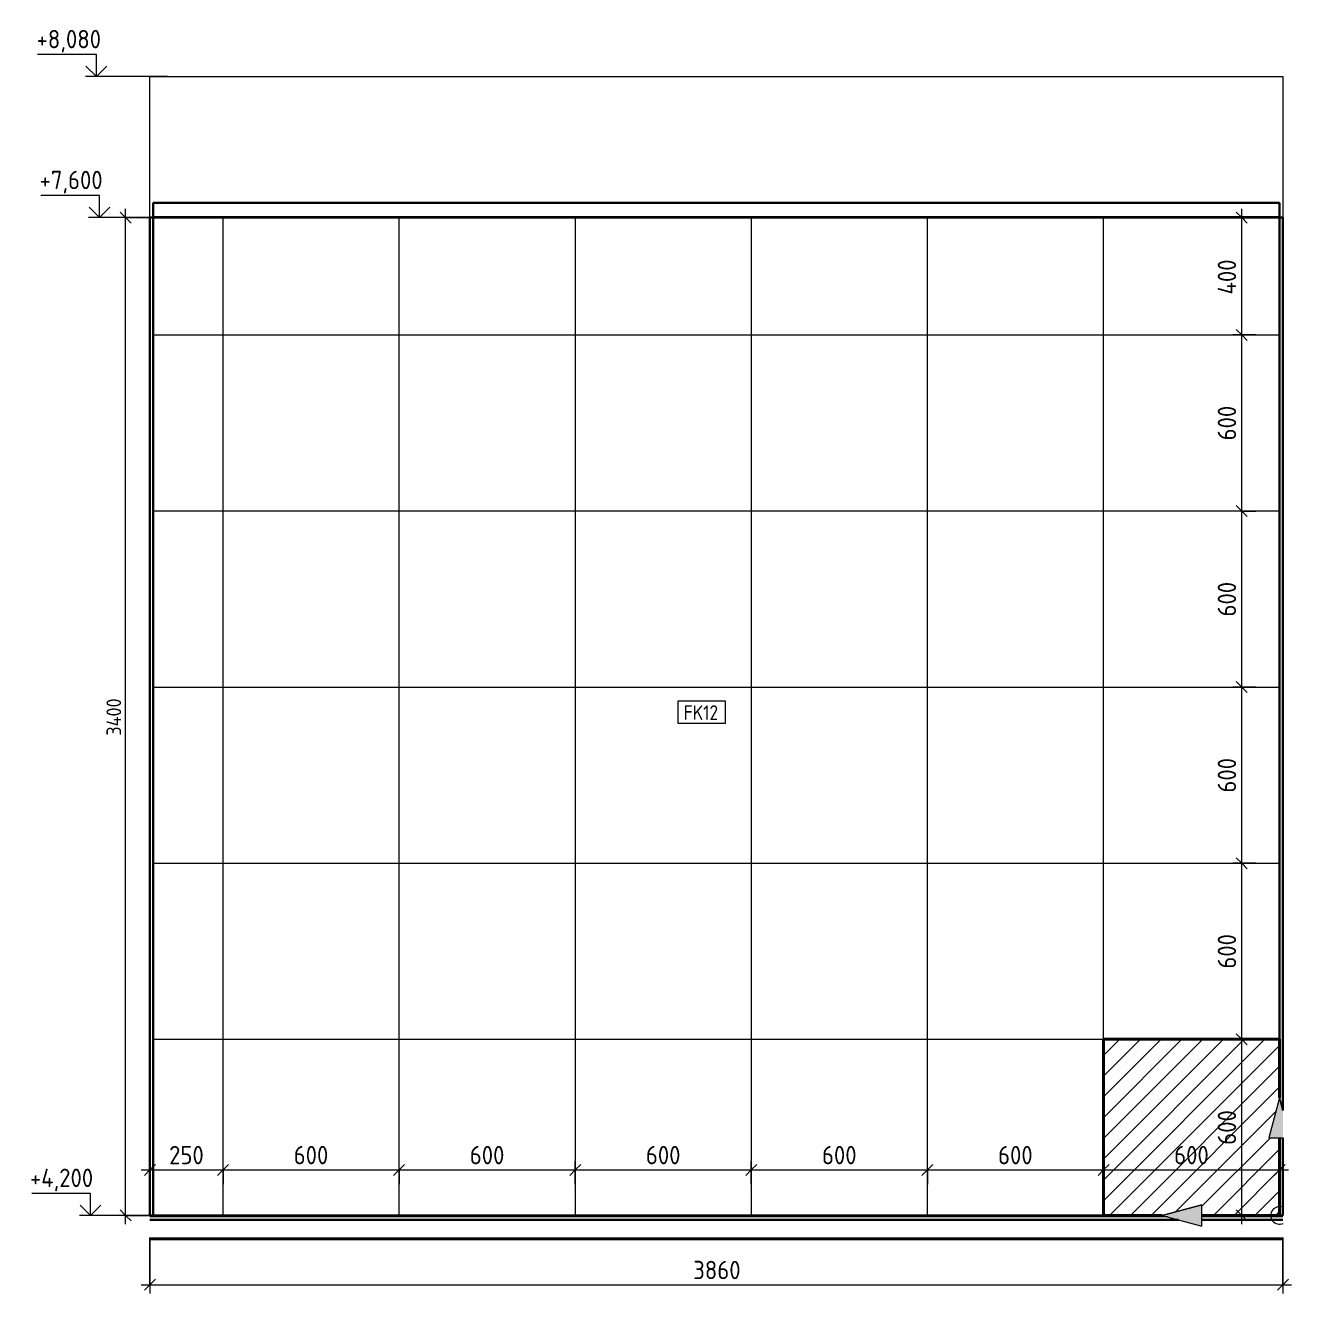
# Model space of a CAD drawing. Header units: millimetres. Extents: x 68806 to 95590, y -1987 to 22808.
# Drawn here: x 87007 to 91322, y 3933 to 8255 of the extents above; entities that cross this region are included whole.
import ezdxf

# ---------------------------------------------------------------- set-up
doc = ezdxf.new("R2010")
doc.units = ezdxf.units.MM
for name, color, linetype, lineweight in [('A-ANNO-DIMS', 7, 'Continuous', 9), ('A-ANNO-DIMS-25', 7, 'Continuous', 9), ('A-DETL-GENF', 7, 'Continuous', 9), ('A-FLOR', 7, 'Continuous', 9), ('A-WALL-IDEN', 7, 'Continuous', 9), ('A-WALL-PATT', 7, 'Continuous', 9), ('G-ANNO-DIMS', 7, 'Continuous', 9), ('G-ANNO-DIMS-1', 7, 'Continuous', 20), ('I-WALL', 7, 'Continuous', 9)]:
    doc.layers.add(name, color=color, linetype=linetype, lineweight=lineweight)
for name, color, linetype, lineweight, true_color in [('A-CLNG-FNSH-1', 7, 'Continuous', 30, 0x3c3c3c), ('A-DETL', 5, 'Continuous', 40, 0x0000ff), ('A-DETL-GENF-1', 7, 'Continuous', 9, 0xe0e0e0), ('A-FLOR-1', 7, 'Continuous', 9, 0x787878), ('A-FLOR-FNSH-1', 7, 'Continuous', 40, 0x3c3c3c), ('A-FLOR-FNSH-2', 7, 'Continuous', 30, 0x3c3c3c), ('A-WALL-FNSH-2', 7, 'Continuous', 30, 0x3c3c3c)]:
    doc.layers.add(name, color=color, linetype=linetype, lineweight=lineweight, true_color=true_color)
doc.styles.add('GOST Common_1', font='GOST_Common.ttf', dxfattribs={"width": 0.9, "height": 50})
doc.styles.add('ISOCPEUR_1', font='isocpeur.ttf', dxfattribs={"width": 0.9, "height": 62.5})
doc.styles.add('ISOCPEUR_2', font='isocpeur.ttf', dxfattribs={"width": 0.9, "height": 50})
doc.dimstyles.new('ISO-2_0_0_9К_Средний_округл2', dxfattribs={"dimscale": 304.8, "dimtxt": 49.799059, "dimasz": 0.123031, "dimexe": 0.098425, "dimexo": 0, "dimgap": 0, "dimtad": 1, "dimdec": 0, "dimrnd": 10, "dimzin": 0, "dimdsep": 46, "dimtxsty": 'ISOCPEUR_2', "dimblk1": 'OBLIQUE', "dimblk2": 'OBLIQUE', "dimsah": 1, "dimcen": 0.09, "dimdle": 0.098425, "dimazin": 0, "dimtfac": 1, "dimtdec": 4, "dimtix": 1, "dimtmove": 0, "dimatfit": 3, "dimfxl": 1, "dimtvp": 1, "dimtolj": 1, "dimtzin": 0, "dimarcsym": 2})
doc.dimstyles.new('ISO-2_5_0_9К_БОЛЬШОЙ_1', dxfattribs={"dimscale": 304.8, "dimtxt": 62.248823, "dimasz": 0.123031, "dimexe": 0.098425, "dimexo": 0.246063, "dimgap": 0, "dimtad": 1, "dimdec": 0, "dimrnd": 10, "dimzin": 0, "dimdsep": 46, "dimtxsty": 'ISOCPEUR_1', "dimblk1": 'OBLIQUE', "dimblk2": 'OBLIQUE', "dimsah": 1, "dimcen": 0.09, "dimdle": 0.098425, "dimazin": 0, "dimtfac": 1, "dimtdec": 4, "dimtix": 1, "dimtmove": 0, "dimatfit": 3, "dimfxl": 1, "dimtvp": 1, "dimtolj": 1, "dimtzin": 0, "dimarcsym": 2})

# ---------------------------------------------------------------- blocks, each defined once
blk = doc.blocks.new('Начало раскладки_красным - Начало раскладки_красным-30335072-Развертка 2_17-4')
at = {"layer": 'A-DETL-GENF'}
for points in [[(22669.9, 4464.8), (22680.5, 4464.8), (22680.5, 4556.9), (22669, 4600), (22632.8, 4464.8), (22669, 4464.8)], [(22404.2, 4163.8), (22404.2, 4236.2), (22269, 4200), (22287.7, 4195)]]:
    blk.add_hatch(color=256, dxfattribs=at).paths.add_polyline_path(points)
for p, q in [((22669, 4600), (22632.8, 4464.8)), ((22669, 4600), (22632.8, 4464.8)), ((22680.5, 4556.9), (22669, 4600)), ((22669, 4600), (22680.5, 4556.9)), ((22632.8, 4464.8), (22680.5, 4464.8)), ((22632.8, 4464.8), (22680.5, 4464.8)), ((22669, 4230), (22669, 4464.8)), ((22404.2, 4236.2), (22269, 4200)), ((22269, 4200), (22404.2, 4236.2)), ((22404.2, 4163.8), (22404.2, 4236.2)), ((22404.2, 4163.8), (22404.2, 4236.2)), ((22269, 4200), (22404.2, 4163.8)), ((22269, 4200), (22404.2, 4163.8)), ((22639, 4200), (22404.2, 4200))]:
    blk.add_line(p, q, dxfattribs=at)
blk.add_arc((22669, 4200), 30, 66.7239, 293.2761, dxfattribs=at)
blk = doc.blocks.new('Высотные отметки - Стрелка_Верх-17668718-Развертка 2_17-4')
at = {"layer": 'G-ANNO-DIMS'}
for p, q in [((18637.3, 8155), (18437.3, 8155)), ((18637.3, 8080), (18637.3, 8155)), ((18675.2, 8080), (18600.2, 8080))]:
    blk.add_line(p, q, dxfattribs=at)
at = {"layer": 'G-ANNO-DIMS-1'}
for q in [(18602, 8115.4), (18672.7, 8115.4)]:
    blk.add_line((18637.3, 8080), q, dxfattribs=at)
blk = doc.blocks.new('DIMBLOCK52-Развертка 2_17-4')
at = {"layer": 'A-ANNO-DIMS-25'}
for p, q in [((87431.7, 4125), (87431.7, 3933.4)), ((87431.7, 3963.4), (87431.7, 4125)), ((91291.7, 4125), (91291.7, 3933.4)), ((91291.7, 3963.4), (91291.7, 4125)), ((87401.7, 3963.4), (91321.7, 3963.4))]:
    blk.add_line(p, q, dxfattribs=at)
at = {"layer": 'A-ANNO-DIMS-25', "lineweight": 20}
for p, q in [((87431.7, 3963.4), (87450.5, 3982.2)), ((91291.7, 3963.4), (91310.5, 3982.2)), ((87431.7, 3963.4), (87413, 3944.7)), ((91291.7, 3963.4), (91273, 3944.7))]:
    blk.add_line(p, q, dxfattribs=at)
at = {"layer": 'A-ANNO-DIMS-25', "color": 0, "insert": (89282.7, 4045.1), "char_height": 62.5, "width": 189.619, "attachment_point": 1, "line_spacing_factor": 1.149209, "style": 'ISOCPEUR_1'}
blk.add_mtext('3860', dxfattribs=at)
blk = doc.blocks.new('_Oblique')
at = {"color": 0, "linetype": 'ByBlock', "lineweight": -2}
blk.add_line((-0.5, -0.5), (0.5, 0.5), dxfattribs=at)
blk = doc.blocks.new('DIMBLOCK53-Развертка 2_17-4')
at = {"layer": 'A-ANNO-DIMS-25'}
for p, q in [((87431.7, 4306.6), (87431.7, 4385.1)), ((87680.7, 4306.6), (87680.7, 4385.1)), ((87401.7, 4355.1), (87680.7, 4355.1)), ((87431.7, 4355.1), (87431.7, 4306.6)), ((87680.7, 4355.1), (87680.7, 4306.6))]:
    blk.add_line(p, q, dxfattribs=at)
at = {"layer": 'A-ANNO-DIMS-25', "lineweight": 20}
for p, q in [((87431.7, 4355.1), (87450.5, 4373.8)), ((87680.7, 4355.1), (87699.5, 4373.8)), ((87431.7, 4355.1), (87413, 4336.3)), ((87680.7, 4355.1), (87662, 4336.3))]:
    blk.add_line(p, q, dxfattribs=at)
at = {"layer": 'A-ANNO-DIMS-25', "color": 0, "insert": (87497, 4436.7), "char_height": 62.5, "width": 142.215, "attachment_point": 1, "line_spacing_factor": 1.149209, "style": 'ISOCPEUR_1'}
blk.add_mtext('250', dxfattribs=at)
blk = doc.blocks.new('DIMBLOCK54-Развертка 2_17-4')
at = {"layer": 'A-ANNO-DIMS-25'}
for p, q in [((87680.7, 4306.6), (87680.7, 4385.1)), ((88280.7, 4306.6), (88280.7, 4385.1)), ((87680.7, 4355.1), (88280.7, 4355.1)), ((87680.7, 4355.1), (87680.7, 4306.6)), ((88280.7, 4355.1), (88280.7, 4306.6))]:
    blk.add_line(p, q, dxfattribs=at)
at = {"layer": 'A-ANNO-DIMS-25', "lineweight": 20}
for p, q in [((87680.7, 4355.1), (87699.5, 4373.8)), ((88280.7, 4355.1), (88299.5, 4373.8)), ((87680.7, 4355.1), (87662, 4336.3)), ((88280.7, 4355.1), (88262, 4336.3))]:
    blk.add_line(p, q, dxfattribs=at)
at = {"layer": 'A-ANNO-DIMS-25', "color": 0, "insert": (87921.5, 4436.7), "char_height": 62.5, "width": 142.215, "attachment_point": 1, "line_spacing_factor": 1.149209, "style": 'ISOCPEUR_1'}
blk.add_mtext('600', dxfattribs=at)
blk = doc.blocks.new('DIMBLOCK55-Развертка 2_17-4')
at = {"layer": 'A-ANNO-DIMS-25'}
for p, q in [((88280.7, 4306.6), (88280.7, 4385.1)), ((88880.7, 4306.6), (88880.7, 4385.1)), ((88280.7, 4355.1), (88880.7, 4355.1)), ((88280.7, 4355.1), (88280.7, 4306.6)), ((88880.7, 4355.1), (88880.7, 4306.6))]:
    blk.add_line(p, q, dxfattribs=at)
at = {"layer": 'A-ANNO-DIMS-25', "lineweight": 20}
for p, q in [((88280.7, 4355.1), (88299.5, 4373.8)), ((88880.7, 4355.1), (88899.5, 4373.8)), ((88280.7, 4355.1), (88262, 4336.3)), ((88880.7, 4355.1), (88862, 4336.3))]:
    blk.add_line(p, q, dxfattribs=at)
at = {"layer": 'A-ANNO-DIMS-25', "color": 0, "insert": (88521.5, 4436.7), "char_height": 62.5, "width": 142.215, "attachment_point": 1, "line_spacing_factor": 1.149209, "style": 'ISOCPEUR_1'}
blk.add_mtext('600', dxfattribs=at)
blk = doc.blocks.new('DIMBLOCK56-Развертка 2_17-4')
at = {"layer": 'A-ANNO-DIMS-25'}
for p, q in [((88880.7, 4306.6), (88880.7, 4385.1)), ((89480.7, 4306.6), (89480.7, 4385.1)), ((88880.7, 4355.1), (89480.7, 4355.1)), ((88880.7, 4355.1), (88880.7, 4306.6)), ((89480.7, 4355.1), (89480.7, 4306.6))]:
    blk.add_line(p, q, dxfattribs=at)
at = {"layer": 'A-ANNO-DIMS-25', "lineweight": 20}
for p, q in [((88880.7, 4355.1), (88899.5, 4373.8)), ((89480.7, 4355.1), (89499.5, 4373.8)), ((88880.7, 4355.1), (88862, 4336.3)), ((89480.7, 4355.1), (89462, 4336.3))]:
    blk.add_line(p, q, dxfattribs=at)
at = {"layer": 'A-ANNO-DIMS-25', "color": 0, "insert": (89121.5, 4436.7), "char_height": 62.5, "width": 142.215, "attachment_point": 1, "line_spacing_factor": 1.149209, "style": 'ISOCPEUR_1'}
blk.add_mtext('600', dxfattribs=at)
blk = doc.blocks.new('DIMBLOCK57-Развертка 2_17-4')
at = {"layer": 'A-ANNO-DIMS-25'}
for p, q in [((89480.7, 4306.6), (89480.7, 4385.1)), ((90080.7, 4306.6), (90080.7, 4385.1)), ((89480.7, 4355.1), (90080.7, 4355.1)), ((89480.7, 4355.1), (89480.7, 4306.6)), ((90080.7, 4355.1), (90080.7, 4306.6))]:
    blk.add_line(p, q, dxfattribs=at)
at = {"layer": 'A-ANNO-DIMS-25', "lineweight": 20}
for p, q in [((89480.7, 4355.1), (89499.5, 4373.8)), ((90080.7, 4355.1), (90099.5, 4373.8)), ((89480.7, 4355.1), (89462, 4336.3)), ((90080.7, 4355.1), (90062, 4336.3))]:
    blk.add_line(p, q, dxfattribs=at)
at = {"layer": 'A-ANNO-DIMS-25', "color": 0, "insert": (89721.5, 4436.7), "char_height": 62.5, "width": 142.215, "attachment_point": 1, "line_spacing_factor": 1.149209, "style": 'ISOCPEUR_1'}
blk.add_mtext('600', dxfattribs=at)
blk = doc.blocks.new('DIMBLOCK58-Развертка 2_17-4')
at = {"layer": 'A-ANNO-DIMS-25'}
for p, q in [((90080.7, 4306.6), (90080.7, 4385.1)), ((90680.7, 4306.6), (90680.7, 4385.1)), ((90080.7, 4355.1), (90680.7, 4355.1)), ((90080.7, 4355.1), (90080.7, 4306.6)), ((90680.7, 4355.1), (90680.7, 4306.6))]:
    blk.add_line(p, q, dxfattribs=at)
at = {"layer": 'A-ANNO-DIMS-25', "lineweight": 20}
for p, q in [((90080.7, 4355.1), (90099.5, 4373.8)), ((90680.7, 4355.1), (90699.5, 4373.8)), ((90080.7, 4355.1), (90062, 4336.3)), ((90680.7, 4355.1), (90662, 4336.3))]:
    blk.add_line(p, q, dxfattribs=at)
at = {"layer": 'A-ANNO-DIMS-25', "color": 0, "insert": (90321.5, 4436.7), "char_height": 62.5, "width": 142.215, "attachment_point": 1, "line_spacing_factor": 1.149209, "style": 'ISOCPEUR_1'}
blk.add_mtext('600', dxfattribs=at)
blk = doc.blocks.new('DIMBLOCK59-Развертка 2_17-4')
at = {"layer": 'A-ANNO-DIMS-25'}
for p, q in [((90680.7, 4306.6), (90680.7, 4385.1)), ((91280.7, 4306.6), (91280.7, 4385.1)), ((90680.7, 4355.1), (91310.7, 4355.1)), ((90680.7, 4355.1), (90680.7, 4306.6)), ((91280.7, 4355.1), (91280.7, 4306.6))]:
    blk.add_line(p, q, dxfattribs=at)
at = {"layer": 'A-ANNO-DIMS-25', "lineweight": 20}
for p, q in [((90680.7, 4355.1), (90699.5, 4373.8)), ((91280.7, 4355.1), (91299.5, 4373.8)), ((90680.7, 4355.1), (90662, 4336.3)), ((91280.7, 4355.1), (91262, 4336.3))]:
    blk.add_line(p, q, dxfattribs=at)
at = {"layer": 'A-ANNO-DIMS-25', "color": 0, "insert": (90921.5, 4436.7), "char_height": 62.5, "width": 142.215, "attachment_point": 1, "line_spacing_factor": 1.149209, "style": 'ISOCPEUR_1'}
blk.add_mtext('600', dxfattribs=at)
blk = doc.blocks.new('DIMBLOCK60-Развертка 2_17-4')
at = {"layer": 'A-ANNO-DIMS-25'}
for p, q in [((91200.2, 4800), (91121.7, 4800)), ((91151.7, 4170), (91151.7, 4800)), ((91151.7, 4800), (91200.2, 4800)), ((91200.2, 4200), (91121.7, 4200)), ((91151.7, 4200), (91200.2, 4200))]:
    blk.add_line(p, q, dxfattribs=at)
at = {"layer": 'A-ANNO-DIMS-25', "lineweight": 20}
for p, q in [((91151.7, 4800), (91132.9, 4818.8)), ((91151.7, 4800), (91170.4, 4781.2)), ((91151.7, 4200), (91132.9, 4218.7)), ((91151.7, 4200), (91170.4, 4181.2))]:
    blk.add_line(p, q, dxfattribs=at)
at = {"layer": 'A-ANNO-DIMS-25', "color": 0, "insert": (91070, 4440.7), "char_height": 62.5, "width": 142.215, "attachment_point": 1, "rotation": 90, "line_spacing_factor": 1.149209, "style": 'ISOCPEUR_1'}
blk.add_mtext('600', dxfattribs=at)
blk = doc.blocks.new('DIMBLOCK61-Развертка 2_17-4')
at = {"layer": 'A-ANNO-DIMS-25', "lineweight": 20}
for p, q in [((91151.7, 5400), (91132.9, 5418.8)), ((91151.7, 5400), (91170.4, 5381.2)), ((91151.7, 4800), (91132.9, 4818.8)), ((91151.7, 4800), (91170.4, 4781.2))]:
    blk.add_line(p, q, dxfattribs=at)
at = {"layer": 'A-ANNO-DIMS-25'}
for p, q in [((91200.2, 5400), (91121.7, 5400)), ((91151.7, 4800), (91151.7, 5400)), ((91151.7, 5400), (91200.2, 5400)), ((91200.2, 4800), (91121.7, 4800)), ((91151.7, 4800), (91200.2, 4800))]:
    blk.add_line(p, q, dxfattribs=at)
at = {"layer": 'A-ANNO-DIMS-25', "color": 0, "insert": (91070, 5040.7), "char_height": 62.5, "width": 142.215, "attachment_point": 1, "rotation": 90, "line_spacing_factor": 1.149209, "style": 'ISOCPEUR_1'}
blk.add_mtext('600', dxfattribs=at)
blk = doc.blocks.new('DIMBLOCK62-Развертка 2_17-4')
at = {"layer": 'A-ANNO-DIMS-25', "lineweight": 20}
for p, q in [((91151.7, 6000), (91132.9, 6018.8)), ((91151.7, 6000), (91170.4, 5981.2)), ((91151.7, 5400), (91132.9, 5418.8)), ((91151.7, 5400), (91170.4, 5381.2))]:
    blk.add_line(p, q, dxfattribs=at)
at = {"layer": 'A-ANNO-DIMS-25'}
for p, q in [((91200.2, 6000), (91121.7, 6000)), ((91151.7, 5400), (91151.7, 6000)), ((91151.7, 6000), (91200.2, 6000)), ((91200.2, 5400), (91121.7, 5400)), ((91151.7, 5400), (91200.2, 5400))]:
    blk.add_line(p, q, dxfattribs=at)
at = {"layer": 'A-ANNO-DIMS-25', "color": 0, "insert": (91070, 5640.7), "char_height": 62.5, "width": 142.215, "attachment_point": 1, "rotation": 90, "line_spacing_factor": 1.149209, "style": 'ISOCPEUR_1'}
blk.add_mtext('600', dxfattribs=at)
blk = doc.blocks.new('DIMBLOCK63-Развертка 2_17-4')
at = {"layer": 'A-ANNO-DIMS-25', "lineweight": 20}
for p, q in [((91151.7, 6600), (91132.9, 6618.8)), ((91151.7, 6600), (91170.4, 6581.2)), ((91151.7, 6000), (91132.9, 6018.8)), ((91151.7, 6000), (91170.4, 5981.2))]:
    blk.add_line(p, q, dxfattribs=at)
at = {"layer": 'A-ANNO-DIMS-25'}
for p, q in [((91200.2, 6600), (91121.7, 6600)), ((91151.7, 6000), (91151.7, 6600)), ((91151.7, 6600), (91200.2, 6600)), ((91200.2, 6000), (91121.7, 6000)), ((91151.7, 6000), (91200.2, 6000))]:
    blk.add_line(p, q, dxfattribs=at)
at = {"layer": 'A-ANNO-DIMS-25', "color": 0, "insert": (91070, 6240.7), "char_height": 62.5, "width": 142.215, "attachment_point": 1, "rotation": 90, "line_spacing_factor": 1.149209, "style": 'ISOCPEUR_1'}
blk.add_mtext('600', dxfattribs=at)
blk = doc.blocks.new('DIMBLOCK64-Развертка 2_17-4')
at = {"layer": 'A-ANNO-DIMS-25', "lineweight": 20}
for p, q in [((91151.7, 7200), (91132.9, 7218.8)), ((91151.7, 7200), (91170.4, 7181.2)), ((91151.7, 6600), (91132.9, 6618.8)), ((91151.7, 6600), (91170.4, 6581.2))]:
    blk.add_line(p, q, dxfattribs=at)
at = {"layer": 'A-ANNO-DIMS-25'}
for p, q in [((91200.2, 7200), (91121.7, 7200)), ((91151.7, 6600), (91151.7, 7200)), ((91151.7, 7200), (91200.2, 7200)), ((91200.2, 6600), (91121.7, 6600)), ((91151.7, 6600), (91200.2, 6600))]:
    blk.add_line(p, q, dxfattribs=at)
at = {"layer": 'A-ANNO-DIMS-25', "color": 0, "insert": (91070, 6840.7), "char_height": 62.5, "width": 142.215, "attachment_point": 1, "rotation": 90, "line_spacing_factor": 1.149209, "style": 'ISOCPEUR_1'}
blk.add_mtext('600', dxfattribs=at)
blk = doc.blocks.new('DIMBLOCK65-Развертка 2_17-4')
at = {"layer": 'A-ANNO-DIMS-25', "lineweight": 20}
for p, q in [((91151.7, 7600), (91132.9, 7618.8)), ((91151.7, 7600), (91170.4, 7581.2)), ((91151.7, 7200), (91132.9, 7218.8)), ((91151.7, 7200), (91170.4, 7181.2))]:
    blk.add_line(p, q, dxfattribs=at)
at = {"layer": 'A-ANNO-DIMS-25'}
for p, q in [((91151.7, 7200), (91151.7, 7630)), ((91200.2, 7600), (91121.7, 7600)), ((91151.7, 7600), (91200.2, 7600)), ((91200.2, 7200), (91121.7, 7200)), ((91151.7, 7200), (91200.2, 7200))]:
    blk.add_line(p, q, dxfattribs=at)
at = {"layer": 'A-ANNO-DIMS-25', "color": 0, "insert": (91070, 7337.8), "char_height": 62.5, "width": 149.397, "attachment_point": 1, "rotation": 90, "line_spacing_factor": 1.149209, "style": 'ISOCPEUR_1'}
blk.add_mtext('400', dxfattribs=at)
blk = doc.blocks.new('М_стена_0001 - Типоразмер_без рамки-25382661-Развертка 2_17-4')
at = {"layer": 'A-WALL-IDEN'}
for p, q in [((20781.6, 5951.6), (20618.3, 5951.6)), ((20618.3, 5951.6), (20618.3, 5876.6)), ((20781.6, 5876.6), (20781.6, 5951.6)), ((20618.3, 5876.6), (20781.6, 5876.6))]:
    blk.add_line(p, q, dxfattribs=at)
blk = doc.blocks.new('DIMBLOCK66-Развертка 2_17-4')
at = {"layer": 'A-ANNO-DIMS-25', "lineweight": 20}
for p, q in [((87348.9, 7600), (87330.1, 7618.8)), ((87348.9, 7600), (87367.6, 7581.2)), ((87348.9, 4200), (87330.1, 4218.7)), ((87348.9, 4200), (87367.6, 4181.2))]:
    blk.add_line(p, q, dxfattribs=at)
at = {"layer": 'A-ANNO-DIMS-25'}
for p, q in [((87348.9, 4170), (87348.9, 7630)), ((87442.7, 7600), (87318.9, 7600)), ((87348.9, 7600), (87442.7, 7600)), ((87411.7, 4200), (87318.9, 4200)), ((87348.9, 4200), (87431.7, 4200))]:
    blk.add_line(p, q, dxfattribs=at)
at = {"layer": 'A-ANNO-DIMS-25', "color": 0, "insert": (87283.5, 5834.4), "char_height": 50, "width": 157.442, "attachment_point": 1, "rotation": 90, "line_spacing_factor": 1.149209, "style": 'ISOCPEUR_2'}
blk.add_mtext('3400', dxfattribs=at)

msp = doc.modelspace()

# ---------------------------------------------------------------- hatches: boundary and pattern name
at = {"layer": 'A-DETL-GENF-1'}
h = msp.add_hatch(dxfattribs=at)
h.set_pattern_fill('FP_15', color=256, style=0, pattern_type=2)
h.set_pattern_definition([(45, (68611.726, 0), (-35.35534, 35.35534), [])])
h.paths.add_polyline_path([(90880.7, 4200), (91016, 4236.2), (91016, 4200), (91280.7, 4200), (91280.7, 4464.8), (91244.5, 4464.8), (91280.7, 4600), (91280.7, 4800), (90680.7, 4800), (90680.7, 4200)])
at = {"layer": 'A-FLOR-1'}
h = msp.add_hatch(dxfattribs=at)
h.set_pattern_fill('FP_16', color=256, style=0, pattern_type=2)
h.set_pattern_definition([(45, (68611.726, 0), (-14.25598, 14.25598), []), (45, (68625.982, 0), (-14.25598, 14.25598), [25.202, -5.04, 0.8382, -4.202])])
h.paths.add_polyline_path([(89361.7, 4119.5), (91292.3, 4119.5), (91292.3, 4120), (87431.2, 4120), (87431.2, 4119.5), (89261.7, 4119.5)])
at = {"layer": 'A-WALL-PATT'}
h = msp.add_hatch(dxfattribs=at)
h.set_pattern_fill('FP_19', color=256, style=0, pattern_type=2)
h.set_pattern_definition([(90, (91280.7, 4200), (-600, 4e-14), []), (180, (91280.7, 4200), (-7e-14, -600), [])])
h.paths.add_polyline_path([(90680.7, 4200), (90680.7, 4800), (91280.7, 4800), (91280.7, 7600), (87442.7, 7600), (87442.7, 4200), (89361.7, 4200)])

# ---------------------------------------------------------------- linework, layer by layer
at = {"layer": 'A-CLNG-FNSH-1'}
for p, q in [((91280.7, 7650), (87442.7, 7650)), ((87442.7, 7650), (87442.7, 7600)), ((91280.7, 7600), (91280.7, 7650)), ((91280.7, 7601), (87442.7, 7601)), ((87442.7, 7600), (91280.7, 7600))]:
    msp.add_line(p, q, dxfattribs=at)
at = {"layer": 'A-DETL'}
for p, q in [((91280.7, 4800), (90680.7, 4800)), ((90680.7, 4800), (90680.7, 4200)), ((91280.7, 4600), (91280.7, 4800)), ((91280.7, 4200), (91280.7, 4464.8)), ((90680.7, 4200), (90880.7, 4200)), ((91016, 4200), (91280.7, 4200))]:
    msp.add_line(p, q, dxfattribs=at)
at = {"layer": 'A-FLOR'}
for p, q in [((87431.2, 8080), (91292.3, 8080)), ((90899.4, 4195), (87431.2, 4195)), ((91292.3, 4195), (91016, 4195))]:
    msp.add_line(p, q, dxfattribs=at)
at = {"layer": 'A-FLOR-FNSH-1'}
msp.add_line((91292.3, 4120), (87431.2, 4120), dxfattribs=at)
at = {"layer": 'A-FLOR-FNSH-2'}
for p, q in [((90880.7, 4200), (87431.2, 4200)), ((91292.3, 4200), (91016, 4200)), ((87431.2, 4185), (90936.7, 4185)), ((91016, 4185), (91292.3, 4185))]:
    msp.add_line(p, q, dxfattribs=at)
at = {"layer": 'A-WALL-FNSH-2'}
for p, q in [((87431.7, 7600), (87431.7, 4200)), ((87442.7, 7600), (87431.7, 7600)), ((87442.7, 4200), (87442.7, 7600)), ((91291.7, 7600), (91280.7, 7600)), ((91280.7, 7600), (91280.7, 4600)), ((91291.7, 4558.9), (91291.7, 7600)), ((91280.7, 4464.8), (91280.7, 4200)), ((91291.7, 4200), (91291.7, 4464.8))]:
    msp.add_line(p, q, dxfattribs=at)
at = {"layer": 'G-ANNO-DIMS'}
for p, q in [((87491.3, 8080), (87249, 8080)), ((87561.1, 7600), (87259.4, 7600)), ((87722.9, 4200), (87229.2, 4200))]:
    msp.add_line(p, q, dxfattribs=at)
at = {"layer": 'I-WALL'}
for p, q in [((87431.7, 7600), (87431.7, 8080.1)), ((91291.7, 8080.1), (91291.7, 7600))]:
    msp.add_line(p, q, dxfattribs=at)

# ---------------------------------------------------------------- block references
at = {"layer": 'A-DETL-GENF'}
msp.add_blockref('Начало раскладки_красным - Начало раскладки_красным-30335072-Развертка 2_17-4', (68611.7, 0), dxfattribs=at)
at = {"layer": 'A-WALL-IDEN'}
msp.add_blockref('М_стена_0001 - Типоразмер_без рамки-25382661-Развертка 2_17-4', (68611.7, 0), dxfattribs=at)
at = {"layer": 'G-ANNO-DIMS'}
for p in [(68611.7, 0), (68622, -480), (68591.9, -3880)]:
    msp.add_blockref('Высотные отметки - Стрелка_Верх-17668718-Развертка 2_17-4', p, dxfattribs=at)

# ---------------------------------------------------------------- texts
at = {"layer": 'A-WALL-IDEN', "insert": (89250.5, 5938), "char_height": 50, "width": 151.519, "attachment_point": 1, "style": 'GOST Common_1'}
msp.add_mtext('FK12', dxfattribs=at)

# ---------------------------------------------------------------- dimensions: what is measured, and where the dimension line sits
at = {"layer": 'A-ANNO-DIMS'}
for base, p1, p2, override, picture, middle in [((91151.7, 7600), (91125.2, 7200), (91125.2, 7600), {"dimpost": '<>', "dimfxl": 400}, 'DIMBLOCK65-Развертка 2_17-4', (91120.4, 7400)), ((91151.7, 7200), (91125.2, 6600), (91125.2, 7200), {"dimpost": '<>', "dimfxl": 600}, 'DIMBLOCK64-Развертка 2_17-4', (91120.4, 6900)), ((91151.7, 6600), (91125.2, 6000), (91125.2, 6600), {"dimpost": '<>', "dimfxl": 600}, 'DIMBLOCK63-Развертка 2_17-4', (91120.4, 6300)), ((91151.7, 6000), (91125.2, 5400), (91125.2, 6000), {"dimpost": '<>', "dimfxl": 600}, 'DIMBLOCK62-Развертка 2_17-4', (91120.4, 5700)), ((91151.7, 5400), (91125.2, 4800), (91125.2, 5400), {"dimpost": '<>', "dimfxl": 600}, 'DIMBLOCK61-Развертка 2_17-4', (91120.4, 5100)), ((91151.7, 4800), (91125.2, 4200), (91125.2, 4800), {"dimpost": '<>', "dimfxl": 600}, 'DIMBLOCK60-Развертка 2_17-4', (91120.4, 4500))]:
    dim = msp.add_linear_dim(base=base, p1=p1, p2=p2, angle=90, dimstyle='ISO-2_5_0_9К_БОЛЬШОЙ_1', override=override, dxfattribs=at)
    dim.commit()
    dim.dimension.update_dxf_attribs({"geometry": picture, "text_midpoint": middle})
for base, p1, p2, override, picture, middle in [((87680.7, 4355.1), (87431.7, 4381.6), (87680.7, 4381.6), {"dimpost": '<>', "dimfxl": 248.99987}, 'DIMBLOCK53-Развертка 2_17-4', (87556.2, 4386.3)), ((88280.7, 4355.1), (87680.7, 4381.6), (88280.7, 4381.6), {"dimpost": '<>', "dimfxl": 600}, 'DIMBLOCK54-Развертка 2_17-4', (87980.7, 4386.3)), ((88880.7, 4355.1), (88280.7, 4381.6), (88880.7, 4381.6), {"dimpost": '<>', "dimfxl": 600}, 'DIMBLOCK55-Развертка 2_17-4', (88580.7, 4386.3)), ((89480.7, 4355.1), (88880.7, 4381.6), (89480.7, 4381.6), {"dimpost": '<>', "dimfxl": 600}, 'DIMBLOCK56-Развертка 2_17-4', (89180.7, 4386.3)), ((90080.7, 4355.1), (89480.7, 4381.6), (90080.7, 4381.6), {"dimpost": '<>', "dimfxl": 600}, 'DIMBLOCK57-Развертка 2_17-4', (89780.7, 4386.3)), ((90680.7, 4355.1), (90080.7, 4381.6), (90680.7, 4381.6), {"dimpost": '<>', "dimfxl": 600}, 'DIMBLOCK58-Развертка 2_17-4', (90380.7, 4386.3)), ((91280.7, 4355.1), (90680.7, 4381.6), (91280.7, 4381.6), {"dimpost": '<>', "dimfxl": 600}, 'DIMBLOCK59-Развертка 2_17-4', (90980.7, 4386.3)), ((91291.7, 3963.4), (87431.7, 4200), (91291.7, 4200), {"dimpost": '<>', "dimfxl": 3859.99987}, 'DIMBLOCK52-Развертка 2_17-4', (89361.7, 3994.7))]:
    dim = msp.add_linear_dim(base=base, p1=p1, p2=p2, dimstyle='ISO-2_5_0_9К_БОЛЬШОЙ_1', override=override, dxfattribs=at)
    dim.commit()
    dim.dimension.update_dxf_attribs({"geometry": picture, "text_midpoint": middle})

# ---------------------------------------------------------------- next in the draw order: texts
at = {"layer": 'G-ANNO-DIMS', "char_height": 62.5, "attachment_point": 1, "line_spacing_factor": 1.149209, "style": 'ISOCPEUR_1', "bg_fill": 3, "box_fill_scale": 1.25, "bg_fill_color": 256, "bg_fill_true_color": 13158600, "bg_fill_transparency": 0}
for s, insert, width in [('+8,080', (87045.4, 8239.2), 254.705), ('+7,600', (87055.7, 7759.2), 254.705), ('+4,200', (87022.8, 4359.2), 261.428)]:
    msp.add_mtext(s, dxfattribs=dict(at, insert=insert, width=width))

# ---------------------------------------------------------------- next in the draw order: dimensions: what is measured, and where the dimension line sits
at = {"layer": 'A-ANNO-DIMS'}
dim = msp.add_linear_dim(base=(87348.9, 7600), p1=(87411.7, 4200), p2=(87442.7, 7600), angle=90, dimstyle='ISO-2_0_0_9К_Средний_округл2', override={"dimpost": '<>', "dimfxl": 3400.141321}, dxfattribs=at)
dim.commit()
dim.dimension.update_dxf_attribs({"geometry": 'DIMBLOCK66-Развертка 2_17-4', "text_midpoint": (87323.9, 5900)})

doc.saveas('drawing.dxf')
